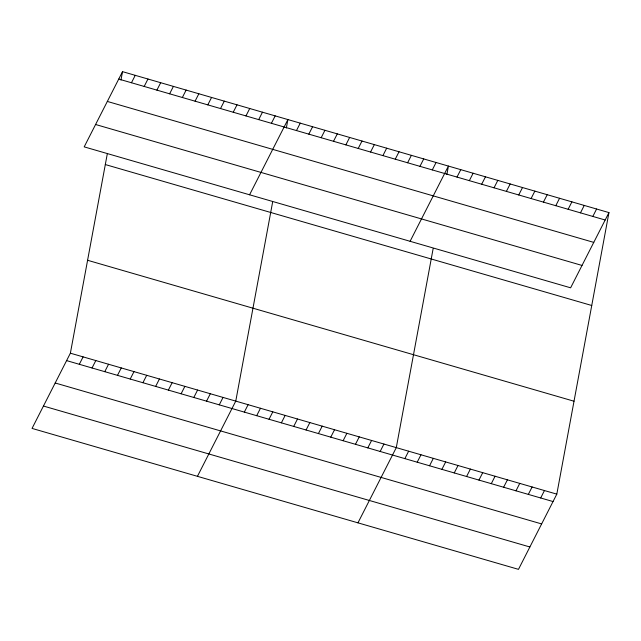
<?xml version="1.0" encoding="UTF-8"?>
<svg xmlns="http://www.w3.org/2000/svg" width="641" height="641" viewBox="0 0 641 641"><rect width="100%" height="100%" fill="white"/><g stroke="black" fill="none" stroke-linecap="round" stroke-linejoin="round"><path stroke-width="0.96" d="M608.95 212.588L570.618 287.809L84.187 146.869L122.519 71.648L608.95 212.588L556.813 494.131L518.481 569.352L32.05 428.412L70.382 353.191L107.223 154.233M120.957 80.093L122.519 71.648M272.609 202.147L235.768 401.106L197.436 476.335M286.343 128.008L287.905 119.563L249.573 194.792M433.132 248.66L396.29 447.618L357.958 522.848M446.865 174.52L448.428 166.075L410.096 241.304M131.461 82.753L135.243 75.334M144.185 86.439L147.967 79.019M156.901 90.125L160.683 82.705M169.625 93.81L173.407 86.391M182.348 97.496L186.13 90.077M195.072 101.182L198.854 93.762M207.796 104.868L211.578 97.448M79.316 364.296L83.106 356.877M220.512 108.553L224.294 101.134M92.04 367.982L95.821 360.562M233.236 112.239L237.018 104.82M104.763 371.668L108.545 364.248M245.96 115.925L249.742 108.505M117.487 375.354L121.269 367.934M258.684 119.619L262.465 112.191M130.211 379.039L133.993 371.62M271.399 123.304L275.181 115.877M142.927 382.725L146.709 375.305M155.651 386.411L159.433 378.991M296.471 130.564L300.252 123.144M168.375 390.097L172.157 382.677M308.818 134.145L312.6 126.718M181.099 393.782L184.88 386.363M321.165 137.719L324.947 130.299M193.814 397.476L197.596 390.048M333.512 141.3L337.294 133.873M206.538 401.162L210.32 393.734M345.868 144.874L349.649 137.454M219.262 404.848L223.044 397.42M358.215 148.456L361.997 141.028M370.562 152.029L374.344 144.61M244.333 412.107L248.115 404.687M382.909 155.611L386.691 148.183M256.68 415.688L260.462 408.261M395.257 159.184L399.039 151.765M269.028 419.262L272.81 411.843M407.604 162.766L411.386 155.338M281.375 422.844L285.157 415.416M419.951 166.339L423.733 158.92M293.722 426.417L297.504 418.998M432.298 169.921L436.08 162.494M306.069 429.999L309.851 422.571M318.417 433.572L322.199 426.153M456.993 177.076L460.775 169.657M330.764 437.154L334.546 429.726M469.34 180.65L473.122 173.23M343.111 440.728L346.893 433.308M481.687 184.231L485.469 176.812M355.459 444.309L359.24 436.882M494.035 187.805L497.817 180.385M367.806 447.883L371.596 440.463M506.382 191.387L510.164 183.967M380.161 451.464L383.943 444.045M518.729 194.968L522.519 187.541M531.085 198.542L534.866 191.122M404.856 458.619L408.637 451.2M543.432 202.123L547.214 194.696M417.203 462.193L420.985 454.773M555.779 205.697L559.561 198.277M429.55 465.775L433.332 458.355M568.126 209.278L571.908 201.851M441.897 469.356L445.679 461.929M580.474 212.852L584.255 205.432M454.245 472.93L458.027 465.51M592.821 216.434L596.603 209.006M466.592 476.511L470.374 469.084M478.939 480.085L482.721 472.665M491.286 483.667L495.068 476.239M503.634 487.24L507.416 479.821M515.981 490.822L519.763 483.394M528.328 494.395L532.11 486.976M540.675 497.977L544.457 490.549M118.737 79.067L605.168 220.007M107.335 101.438L593.766 242.386M95.589 124.498L582.02 265.438M105.316 164.553L591.747 305.493M87.585 260.278L574.015 401.218M70.382 353.191L556.813 494.131M66.6 360.611L553.031 501.55M55.198 382.989L541.629 523.929M43.452 406.041L529.883 546.981"/></g></svg>
